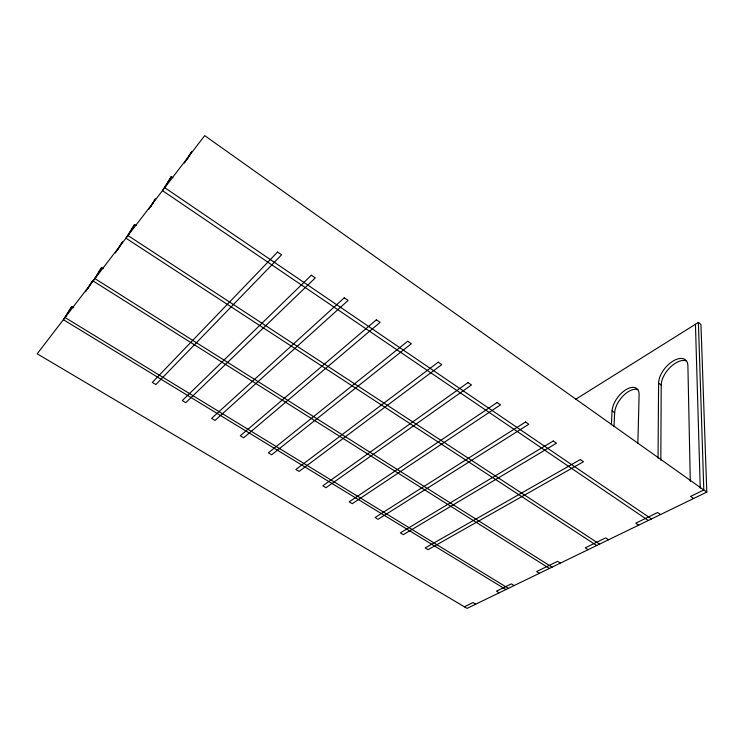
<?xml version="1.0" encoding="UTF-8"?>
<svg xmlns="http://www.w3.org/2000/svg" width="744" height="744" viewBox="0 0 744 744"><rect width="100%" height="100%" fill="white"/><g stroke="black" fill="none" stroke-linecap="round" stroke-linejoin="round"><path stroke-width="1.12" d="M660.83 460.22L661.211 385.104A19.139 10.49 -50.2 0 1 670.121 367.369A19.139 10.49 -50.2 0 1 685.968 360.738M658.031 458.239L658.589 383.16A19.158 10.444 -50.2 0 1 673.153 360.998A19.158 10.444 -50.2 0 1 687.893 365.685L690.302 481.387M637.859 443.359L639.115 394.776A18.274 9.7 -52.5 0 0 626.104 389.586A18.274 9.7 -52.5 0 0 612.089 410.893L611.382 424.75M613.986 426.591L614.656 412.734A18.256 9.746 -52.5 0 1 623.416 395.566A18.256 9.746 -52.5 0 1 637.924 389.642M184.54 163.038L191.859 151.385L187.339 159.151M172.934 177.797L171.232 176.635L164.731 187.683L651.474 518.949M148.763 209.352L155.394 198.936L150.781 206.73M136.226 225.572L134.59 224.493L127.977 235.55L599.58 544.115M115.357 253.034L122.435 241.912L117.18 250.663M103.165 268.593L101.593 267.598L94.925 278.609L552.057 567.161M85.56 291.797L92.498 280.944L87.811 288.663M73.619 307.784L71.722 306.612L65.035 317.539L508.385 588.346M71.722 306.612L63.38 319.697L505.939 589.527M101.593 267.598L93.102 280.981L549.416 568.444M134.59 224.493L125.959 238.192L596.697 545.51M171.232 176.635L162.471 190.622L648.312 520.475M575.372 399.491L698.393 322.422L700.95 324.431L706.8 492.11L467.074 608.378L37.2 353.8L204.693 135.622L706.8 492.11M464.405 606.788L473.026 602.584L475.714 604.184M499.178 592.81L496.453 591.154L511.323 583.901L514.076 585.584M539.381 573.308L536.601 571.569L557.609 561.32L560.418 563.106M588.058 549.704L585.212 547.854L605.672 537.865L608.546 539.763M638.715 525.134L635.804 523.172L657.622 512.523L660.56 514.541M693.594 498.517L690.609 496.425L703.805 489.989L698.393 322.422M612.089 410.893L614.656 412.734M658.589 383.16L661.211 385.104M695.445 324.263L700.253 488.213M277.568 252.067L152.325 382.397L155.877 384.555L281.585 254.829L277.568 252.067M311.355 275.224L182.289 400.579L185.768 402.69L315.279 277.912L311.355 275.224M344.286 297.795L211.603 418.361L215.016 420.434L348.108 300.409L344.286 297.795M376.39 319.79L240.303 435.77L243.632 437.788L380.11 322.347L376.39 319.79M407.693 341.245L268.389 452.808L271.653 454.789L411.32 343.737L407.693 341.245M438.225 362.17L295.889 469.492L299.088 471.426L441.778 364.597L438.225 362.17M468.032 382.593L322.822 485.823L325.956 487.729L471.482 384.964L468.032 382.593M497.113 402.523L349.196 501.828L352.265 503.688L500.489 404.838L497.113 402.523M525.506 421.988L375.041 517.508L378.054 519.331L528.807 424.247L525.506 421.988M553.248 440.997L400.374 532.871L403.322 534.657L556.466 443.201L553.248 440.997M580.339 459.56L425.196 547.928L428.079 549.677L583.482 461.717L580.339 459.56"/></g></svg>
